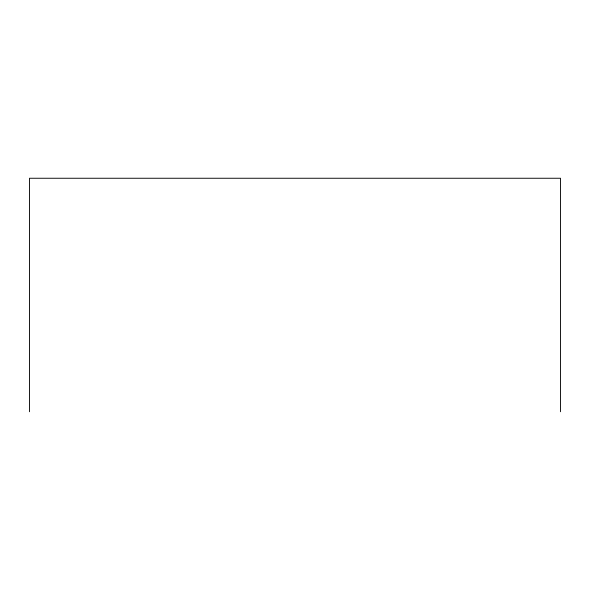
<?xml version="1.0" encoding="UTF-8"?>
<svg xmlns="http://www.w3.org/2000/svg" width="590" height="590" viewBox="0 0 590 590"><rect width="100%" height="100%" fill="white"/><g stroke="black" fill="none" stroke-linecap="round" stroke-linejoin="round"><path stroke-width="0.89" d="M560.5 411.746L560.5 178.254L29.5 178.254L29.5 411.746"/></g></svg>
